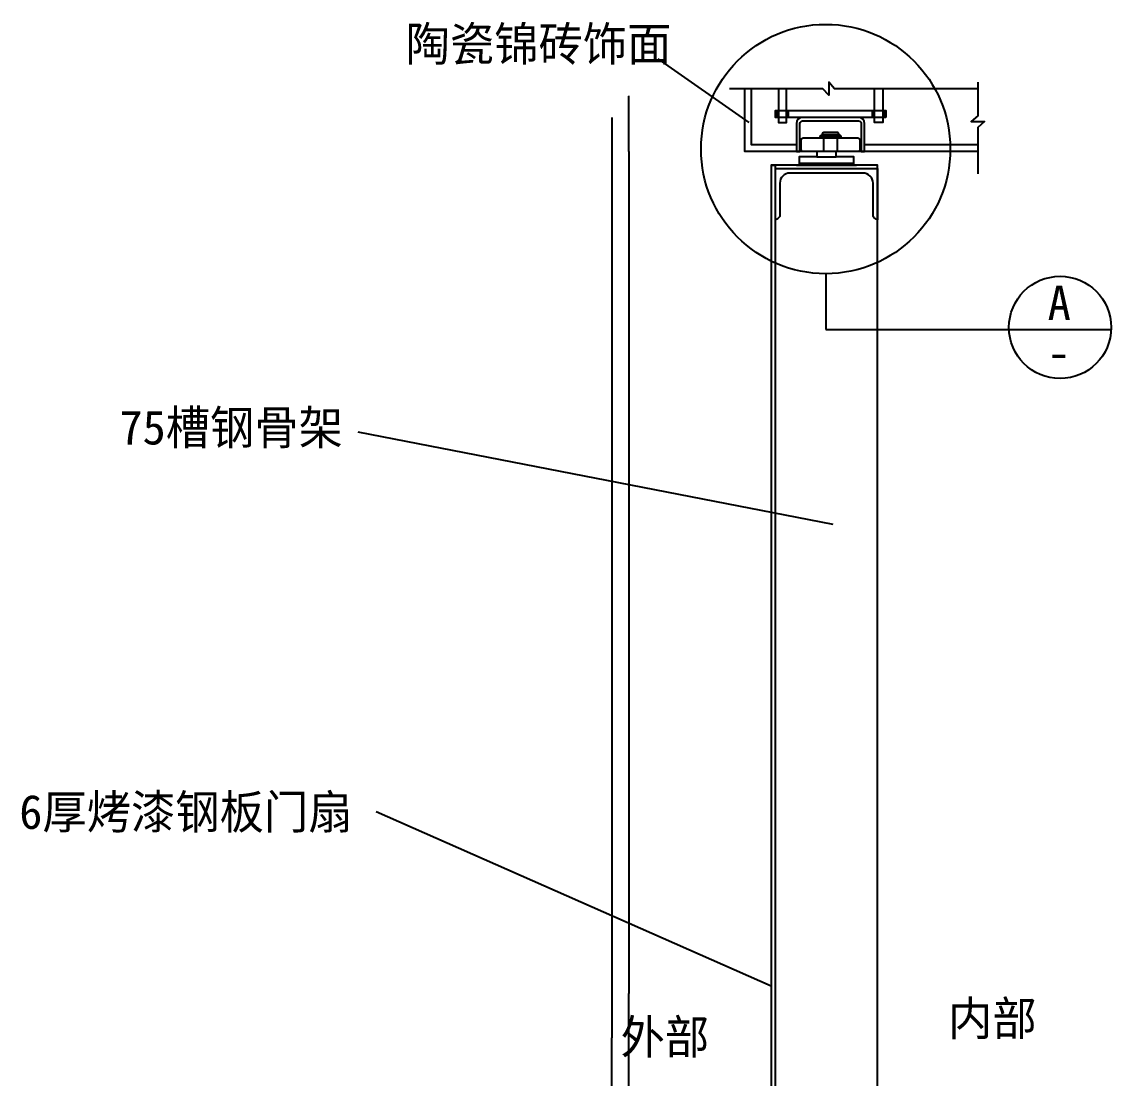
# Model space of a CAD drawing. Header units: metres. Extents: x 375 to 4496, y 270 to 5936.
# Drawn here: x 2763 to 4362, y 4319 to 5869 of the extents above; entities that cross this region are included whole.
import ezdxf

# ---------------------------------------------------------------- set-up
doc = ezdxf.new("R2010")
doc.units = ezdxf.units.M
for name, color, linetype in [('3', 3, 'Continuous'), ('4', 4, 'Continuous'), ('7', 7, 'Continuous'), ('BH', 3, 'Continuous'), ('DIM', 3, 'Continuous'), ('TEXT', 3, 'Continuous')]:
    doc.layers.add(name, color=color, linetype=linetype)
doc.dimstyles.get("Standard").update_dxf_attribs({"dimtxt": 2.5, "dimasz": 2.5, "dimexe": 1.25, "dimexo": 0.625, "dimtad": 1, "dimcen": 2.5, "dimazin": 3, "dimtfac": 1, "dimtmove": 0, "dimatfit": 3})

# ---------------------------------------------------------------- blocks, each defined once
blk = doc.blocks.new('*D1')
for p, q in [((3628.53, 5728.5), (3628.53, 4378.64)), ((3628.28, 4378.64), (3628.03, 4378.64)), ((3628.53, 3028.78), (3628.53, 4378.64)), ((3628.53, 4378.64), (3628.53, 4378.64)), ((3628.78, 4378.64), (3629.03, 4378.64))]:
    blk.add_line(p, q)
at = {"layer": 'Defpoints'}
for p in [(3628.53, 5728.5), (3628.53, 4378.64), (3628.53, 3028.78)]:
    blk.add_point(p, dxfattribs=at)
at = {"layer": 'DIM', "insert": (3628.53, 4379.765), "char_height": 1, "attachment_point": 5}
blk.add_mtext('0', dxfattribs=at)
blk = doc.blocks.new('*D2')
for p, q in [((3653.53, 5583.5), (3653.53, 4443.64)), ((3653.28, 4443.64), (3653.03, 4443.64)), ((3653.53, 3303.78), (3653.53, 4443.64)), ((3653.53, 4443.64), (3653.53, 4443.64)), ((3653.78, 4443.64), (3654.03, 4443.64))]:
    blk.add_line(p, q)
at = {"layer": 'Defpoints'}
for p in [(3653.53, 5583.5), (3653.53, 4443.64), (3653.53, 3303.78)]:
    blk.add_point(p, dxfattribs=at)
at = {"layer": 'DIM', "insert": (3653.53, 4444.765), "char_height": 1, "attachment_point": 5}
blk.add_mtext('0', dxfattribs=at)
blk = doc.blocks.new('*D31')
for p, q in [((3653.28, 5759.94), (3653.03, 5759.94)), ((3653.53, 5688.5), (3653.53, 5759.94)), ((3653.53, 5728.5), (3653.53, 5759.94)), ((3653.53, 5759.94), (3653.53, 5759.94)), ((3653.78, 5759.94), (3654.03, 5759.94))]:
    blk.add_line(p, q)
at = {"layer": 'Defpoints'}
for p in [(3653.53, 5759.94), (3653.53, 5728.5), (3653.53, 5688.5)]:
    blk.add_point(p, dxfattribs=at)
at = {"layer": 'DIM', "insert": (3653.53, 5761.065), "char_height": 1, "attachment_point": 5}
blk.add_mtext('0', dxfattribs=at)
blk = doc.blocks.new('*D32')
for p, q in [((3653.28, 5694.66), (3653.03, 5694.66)), ((3653.53, 5678.5), (3653.53, 5694.66)), ((3653.53, 5688.5), (3653.53, 5694.66)), ((3653.53, 5694.66), (3653.53, 5694.66)), ((3653.78, 5694.66), (3654.03, 5694.66))]:
    blk.add_line(p, q)
at = {"layer": 'Defpoints'}
for p in [(3653.53, 5694.66), (3653.53, 5688.5), (3653.53, 5678.5)]:
    blk.add_point(p, dxfattribs=at)
at = {"layer": 'DIM', "insert": (3653.53, 5695.785), "char_height": 1, "attachment_point": 5}
blk.add_mtext('0', dxfattribs=at)
blk = doc.blocks.new('*D34')
for p, q in [((3653.53, 5658.5), (3653.53, 5537.98)), ((3653.53, 5583.5), (3653.53, 5537.98)), ((3653.28, 5537.98), (3653.03, 5537.98)), ((3653.53, 5537.98), (3653.53, 5537.98)), ((3653.78, 5537.98), (3654.03, 5537.98))]:
    blk.add_line(p, q)
at = {"layer": 'Defpoints'}
for p in [(3653.53, 5658.5), (3653.53, 5583.5), (3653.53, 5537.98)]:
    blk.add_point(p, dxfattribs=at)
at = {"layer": 'DIM', "insert": (3653.53, 5539.105), "char_height": 1, "attachment_point": 5}
blk.add_mtext('0', dxfattribs=at)
blk = doc.blocks.new('*D35')
for p, q in [((3653.53, 5678.5), (3653.53, 5627.67)), ((3653.53, 5658.5), (3653.53, 5627.67)), ((3653.28, 5627.67), (3653.03, 5627.67)), ((3653.53, 5627.67), (3653.53, 5627.67)), ((3653.78, 5627.67), (3654.03, 5627.67))]:
    blk.add_line(p, q)
at = {"layer": 'Defpoints'}
for p in [(3653.53, 5678.5), (3653.53, 5658.5), (3653.53, 5627.67)]:
    blk.add_point(p, dxfattribs=at)
at = {"layer": 'DIM', "insert": (3653.53, 5628.795), "char_height": 1, "attachment_point": 5}
blk.add_mtext('0', dxfattribs=at)

msp = doc.modelspace()

# ---------------------------------------------------------------- linework, layer by layer
at = {"layer": '3'}
for p, q in [((3870.21, 5728.5), (3870.21, 5738.5)), ((3871.71, 5728.5), (3871.71, 5738.5)), ((3886.71, 5728.5), (3886.71, 5738.5)), ((3888.21, 5728.5), (3888.21, 5738.5)), ((4011.21, 5728.5), (4011.21, 5738.5)), ((4012.71, 5728.5), (4012.71, 5738.5)), ((4027.71, 5728.5), (4027.71, 5738.5)), ((4029.21, 5728.5), (4029.21, 5738.5)), ((3934.43, 5701.3), (3964.99, 5701.3)), ((3937.16, 5703.29), (3962.26, 5703.29)), ((3939.71, 5678.5), (3939.71, 5698.5)), ((3959.71, 5678.5), (3959.71, 5698.5)), ((3903.71, 5660), (3983.71, 5660)), ((3862.71, 5658.5), (3868.71, 5658.5)), ((3899.78, 5658.5), (3987.64, 5658.5))]:
    msp.add_line(p, q, dxfattribs=at)
at = {"layer": '4'}
for points in [[(4165.81, 5678.5), (3823.71, 5678.5), (3823.71, 5770.67)], [(3929.71, 5678.5), (3929.71, 5670.5), (3903.71, 5670.5), (3903.71, 5658.5)], [(3983.71, 5658.5), (3983.71, 5670.5), (3957.71, 5670.5), (3957.71, 5678.5)]]:
    msp.add_lwpolyline(points, dxfattribs=at)
msp.add_lwpolyline([(4018.71, 3303.78), (4018.71, 5658.5), (3862.71, 5658.5), (3862.71, 5604.74), (3862.71, 3303.78)], close=True, dxfattribs=at)
at = {"layer": '7'}
for p, q in [((4165.81, 5688.5), (3999.71, 5688.5)), ((3903.71, 5661.5), (3983.71, 5661.5)), ((3929.71, 5670.5), (3957.71, 5670.5))]:
    msp.add_line(p, q, dxfattribs=at)
for points in [[(3899.71, 5688.5), (3833.71, 5688.5), (3833.71, 5770.67)], [(3873.21, 5770.67), (3873.21, 5721), (3885.21, 5721), (3885.21, 5770.67)], [(4026.21, 5770.67), (4026.21, 5721), (4014.21, 5721), (4014.21, 5770.67)]]:
    msp.add_lwpolyline(points, dxfattribs=at)
msp.add_lwpolyline([(4030.71, 5728.5), (3868.71, 5728.5), (3868.71, 5738.5), (4030.71, 5738.5)], close=True, dxfattribs=at)
for points in [[(3999.71, 5678.5), (3999.71, 5719.5, 0.41), (3990.71, 5728.5), (3908.71, 5728.5, 0.41), (3899.71, 5719.5), (3899.71, 5678.5), (3904.71, 5678.5), (3904.71, 5719.5, -0.41), (3908.71, 5723.5), (3990.71, 5723.5, -0.41), (3994.71, 5719.5), (3994.71, 5678.5)], [(3906.71, 5681.5), (3906.71, 5695.5, -0.41), (3909.71, 5698.5), (3989.71, 5698.5, -0.41), (3992.71, 5695.5), (3992.71, 5681.5, -0.41), (3989.71, 5678.5), (3909.71, 5678.5, -0.41)], [(3997.21, 5647), (3890.21, 5647, 0.41), (3875.21, 5632), (3875.21, 5583.22, -0.21), (3868.71, 5578.5), (3868.71, 5653.5), (4018.71, 5653.5), (4018.71, 5578.5, -0.21), (4012.21, 5583.22), (4012.21, 5632, 0.41)]]:
    msp.add_lwpolyline(points, format="xyb", close=True, dxfattribs=at)
msp.add_lwpolyline([(3965.71, 5698.5, -0.14), (3964.99, 5701.55, -0.05), (3962.26, 5703.29, 0.26), (3959.71, 5706.5), (3939.71, 5706.5, 0.26), (3937.16, 5703.29, -0.05), (3934.43, 5701.55, -0.14), (3933.71, 5698.5)], format="xyb", dxfattribs=at)
at = {"layer": 'BH'}
for p, q in [((3868.71, 5653.5), (3868.71, 5658.5)), ((3868.71, 3303.78), (3868.71, 5578.5))]:
    msp.add_line(p, q, dxfattribs=at)
for points in [[(4165.81, 5770.67), (3955.65, 5770.67), (3947.06, 5780.36), (3947.06, 5760.98), (3938.48, 5770.67), (3801.32, 5770.67)], [(4165.81, 5780.07), (4165.81, 5731.07), (4156.12, 5722.48), (4175.5, 5722.48), (4165.81, 5713.9), (4165.81, 5645.92)]]:
    msp.add_lwpolyline(points, dxfattribs=at)
at = {"layer": 'DIM'}
msp.add_circle((3942.56, 5682.2), 182.88, dxfattribs=at)
at = {"layer": 'TEXT'}
msp.add_lwpolyline([(4211.61, 5417.69), (4361.5, 5417.69)], dxfattribs=at)
msp.add_circle((4286.55, 5420.5), 75, dxfattribs=at)

# ---------------------------------------------------------------- texts
for s, p in [('陶瓷锦砖饰面', (3326.22, 5811.39)), ('A', (4268.27, 5431.58)), ('-', (4267.68, 5359.04)), ('75槽钢骨架', (2906.15, 5248.77)), ('6厚烤漆钢板门扇', (2759.17, 4684.96)), ('内部', (4122.18, 4382)), ('外部', (3641.58, 4354.89))]:
    msp.add_text(s, height=50, dxfattribs=at).set_placement(p)

# ---------------------------------------------------------------- dimensions: what is measured, and where the dimension line sits
at = {"layer": 'DIM'}
for base, p1, p2, picture, middle in [((3653.53, 5759.94), (3653.53, 5688.5), (3653.53, 5728.5), '*D31', (3653.53, 5761.065)), ((3628.53, 4378.64), (3628.53, 3028.78), (3628.53, 5728.5), '*D1', (3628.53, 4379.765)), ((3653.53, 5694.66), (3653.53, 5678.5), (3653.53, 5688.5), '*D32', (3653.53, 5695.785)), ((3653.53, 5627.67), (3653.53, 5658.5), (3653.53, 5678.5), '*D35', (3653.53, 5628.795)), ((3653.53, 5537.98), (3653.53, 5583.5), (3653.53, 5658.5), '*D34', (3653.53, 5539.105)), ((3653.53, 4443.64), (3653.53, 3303.78), (3653.53, 5583.5), '*D2', (3653.53, 4444.765))]:
    dim = msp.add_linear_dim(base=base, p1=p1, p2=p2, dimstyle='Standard', dxfattribs=at)
    dim.commit()
    dim.dimension.update_dxf_attribs({"geometry": picture, "text_midpoint": middle})

# ---------------------------------------------------------------- leaders
for points in [[(3830.28, 5721.28), (3696.63, 5814.72)], [(3942.56, 5499.32), (3942.56, 5417.69), (4211.61, 5417.69)], [(3953.51, 5131.69), (3256.57, 5266.75)], [(3862.71, 4454.26), (3283.1, 4710.23)]]:
    msp.add_leader(points, dimstyle='Standard', dxfattribs=at)

doc.saveas('drawing.dxf')
